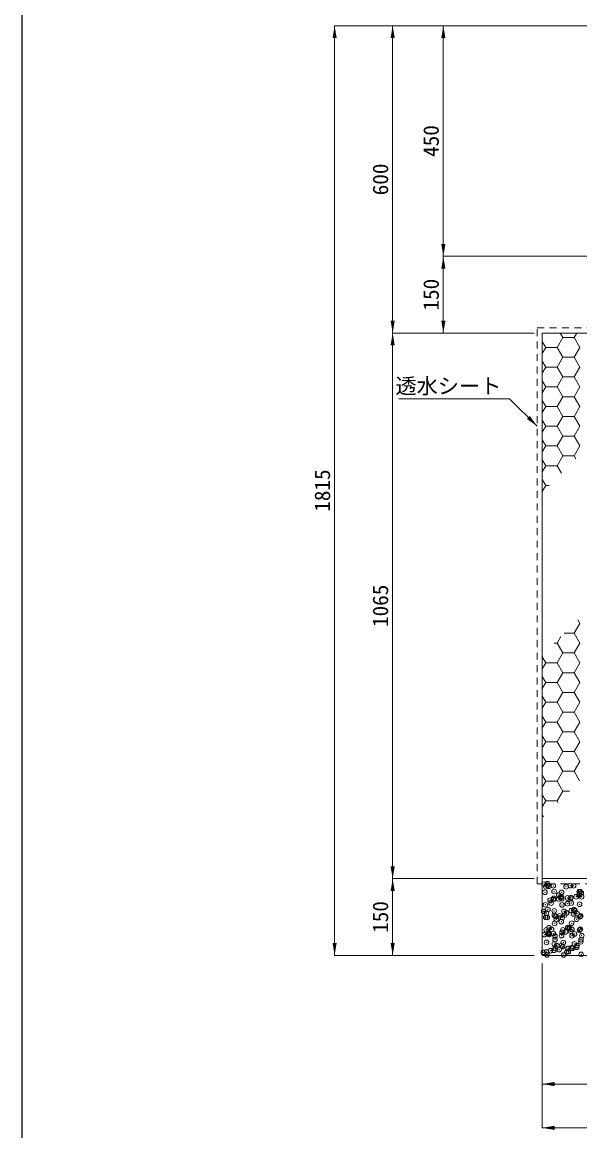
# Model space of a CAD drawing. Units: millimetres at full size. Extents: x 40781 to 122968, y -21714 to -2620.
# Drawn here: x 96590 to 97679, y -18313 to -16149 of the extents above; entities that cross this region are included whole.
import ezdxf
from ezdxf.enums import TextEntityAlignment as Align

# ---------------------------------------------------------------- set-up
doc = ezdxf.new("R2010")
doc.units = ezdxf.units.MM
doc.header["$LTSCALE"] = 18
doc.header["$PDMODE"] = 32
doc.header["$PDSIZE"] = 9
doc.linetypes.add('USER2', pattern=[1.35, 0.75, -0.6])
for name, color, linetype, lineweight in [('ハッチング', 7, 'Continuous', 5), ('寸法線', 7, 'Continuous', 9), ('枠', 5, 'Continuous', 25)]:
    doc.layers.add(name, color=color, linetype=linetype, lineweight=lineweight)
doc.styles.add('ＭＳ ゴシック', font='')
doc.styles.get('ＭＳ ゴシック').set_extended_font_data('MS Gothic')

# ---------------------------------------------------------------- blocks, each defined once
blk = doc.blocks.new('filled_arrow')
at = {"color": 0, "linetype": 'Continuous', "lineweight": -2}
blk.add_solid([(7.5, 1.25), (0, 0), (7.5, -1.25)], dxfattribs=at)

msp = doc.modelspace()

# ---------------------------------------------------------------- linework, layer by layer
at = {"layer": 'ハッチング'}
for p, q in [((97605.45, -16756.94), (97606.11, -16755.8)), ((97612.2, -16783.75), (97605.45, -16772.06)), ((97634.42, -16783.75), (97645.54, -16764.5)), ((97645.54, -16764.5), (97640.51, -16755.8)), ((97645.54, -16764.5), (97667.76, -16764.5)), ((97667.76, -16764.5), (97672.79, -16755.8)), ((97678.87, -16783.75), (97667.76, -16764.5)), ((97605.45, -16795.43), (97612.2, -16783.75)), ((97612.2, -16783.75), (97634.43, -16783.75)), ((97645.54, -16802.99), (97634.42, -16783.75)), ((97667.76, -16802.99), (97678.87, -16783.75)), ((97612.2, -16822.24), (97605.45, -16810.55)), ((97634.42, -16822.24), (97645.54, -16802.99)), ((97645.54, -16802.99), (97667.76, -16802.99)), ((97678.87, -16822.24), (97667.76, -16802.99)), ((97605.45, -16833.93), (97612.2, -16822.24)), ((97612.2, -16822.24), (97634.43, -16822.24)), ((97645.54, -16841.49), (97634.42, -16822.24)), ((97667.76, -16841.49), (97678.87, -16822.24)), ((97612.2, -16860.74), (97605.45, -16849.05)), ((97605.45, -16872.42), (97612.2, -16860.73)), ((97612.2, -16860.74), (97634.43, -16860.74)), ((97634.42, -16860.73), (97645.54, -16841.49)), ((97645.54, -16879.98), (97634.42, -16860.74)), ((97645.54, -16841.49), (97667.76, -16841.49)), ((97678.87, -16860.74), (97667.76, -16841.49)), ((97667.76, -16879.98), (97678.87, -16860.73)), ((97634.42, -16899.23), (97645.54, -16879.98)), ((97645.54, -16879.98), (97667.76, -16879.98)), ((97678.87, -16899.23), (97667.76, -16879.98)), ((97612.2, -16899.23), (97605.45, -16887.54)), ((97605.45, -16910.92), (97612.2, -16899.23)), ((97612.2, -16899.23), (97634.43, -16899.23)), ((97645.54, -16918.48), (97634.42, -16899.23)), ((97667.76, -16918.48), (97678.87, -16899.23)), ((97612.2, -16937.73), (97605.45, -16926.04)), ((97634.42, -16937.72), (97645.54, -16918.48)), ((97645.54, -16918.48), (97667.76, -16918.48)), ((97678.87, -16937.73), (97667.76, -16918.48)), ((97605.45, -16949.41), (97612.2, -16937.72)), ((97612.2, -16937.72), (97634.43, -16937.72)), ((97645.54, -16956.97), (97634.42, -16937.73)), ((97667.76, -16956.97), (97678.87, -16937.72)), ((97612.2, -16976.22), (97605.45, -16964.53)), ((97634.42, -16976.22), (97645.54, -16956.97)), ((97645.54, -16956.97), (97667.76, -16956.97)), ((97678.87, -16976.22), (97667.76, -16956.97)), ((97605.45, -16987.91), (97612.2, -16976.22)), ((97612.2, -16976.22), (97634.43, -16976.22)), ((97645.54, -16995.47), (97634.42, -16976.22)), ((97667.76, -16995.47), (97678.87, -16976.22)), ((97612.2, -17014.71), (97605.45, -17003.03)), ((97634.42, -17014.71), (97645.54, -16995.47)), ((97645.54, -16995.47), (97667.76, -16995.47)), ((97670.97, -17001.02), (97667.76, -16995.47)), ((97605.45, -17026.4), (97612.2, -17014.71)), ((97612.2, -17014.71), (97634.43, -17014.71)), ((97642.79, -17029.2), (97634.42, -17014.71)), ((97612.2, -17053.21), (97605.45, -17041.52)), ((97605.45, -17064.9), (97612.2, -17053.21)), ((97612.2, -17053.21), (97618.79, -17053.21)), ((97678.87, -17322.67), (97674.72, -17315.47)), ((97667.76, -17341.92), (97678.87, -17322.67)), ((97634.42, -17361.17), (97641.8, -17348.39)), ((97648.27, -17341.92), (97667.76, -17341.92)), ((97678.87, -17361.17), (97667.76, -17341.92)), ((97629.03, -17361.17), (97634.43, -17361.17)), ((97645.54, -17380.42), (97634.42, -17361.17)), ((97634.42, -17399.66), (97645.54, -17380.42)), ((97645.54, -17380.42), (97667.76, -17380.42)), ((97667.76, -17380.42), (97678.87, -17361.17)), ((97678.87, -17399.66), (97667.76, -17380.42)), ((97612.2, -17399.66), (97605.45, -17387.98)), ((97605.45, -17411.35), (97612.2, -17399.66)), ((97612.2, -17399.66), (97634.43, -17399.66)), ((97645.54, -17418.91), (97634.42, -17399.66)), ((97667.76, -17418.91), (97678.87, -17399.66)), ((97634.42, -17438.16), (97645.54, -17418.91)), ((97645.54, -17418.91), (97667.76, -17418.91)), ((97678.87, -17438.16), (97667.76, -17418.91)), ((97612.2, -17438.16), (97605.45, -17426.47)), ((97605.45, -17449.84), (97612.2, -17438.16)), ((97612.2, -17438.16), (97634.43, -17438.16)), ((97645.54, -17457.41), (97634.42, -17438.16)), ((97667.76, -17457.4), (97678.87, -17438.16)), ((97612.2, -17476.65), (97605.45, -17464.97)), ((97634.42, -17476.65), (97645.54, -17457.4)), ((97645.54, -17457.4), (97667.76, -17457.4)), ((97678.87, -17476.65), (97667.76, -17457.41)), ((97605.45, -17488.34), (97612.2, -17476.65)), ((97612.2, -17476.65), (97634.43, -17476.65)), ((97645.54, -17495.9), (97634.42, -17476.65)), ((97667.76, -17495.9), (97678.87, -17476.65)), ((97612.2, -17515.15), (97605.45, -17503.46)), ((97634.42, -17515.15), (97645.54, -17495.9)), ((97645.54, -17495.9), (97667.76, -17495.9)), ((97678.87, -17515.15), (97667.76, -17495.9)), ((97605.45, -17526.83), (97612.2, -17515.15)), ((97612.2, -17515.15), (97634.43, -17515.15)), ((97645.54, -17534.39), (97634.42, -17515.15)), ((97667.76, -17534.39), (97678.87, -17515.15)), ((97612.2, -17553.64), (97605.45, -17541.96)), ((97605.45, -17565.33), (97612.2, -17553.64)), ((97612.2, -17553.64), (97634.43, -17553.64)), ((97634.42, -17553.64), (97645.54, -17534.39)), ((97645.54, -17572.89), (97634.42, -17553.64)), ((97645.54, -17534.39), (97667.76, -17534.39)), ((97678.87, -17553.64), (97667.76, -17534.39)), ((97667.76, -17572.89), (97678.87, -17553.64)), ((97634.42, -17592.14), (97645.54, -17572.89)), ((97645.54, -17572.89), (97667.76, -17572.89)), ((97678.87, -17592.14), (97667.76, -17572.89)), ((97612.2, -17592.14), (97605.45, -17580.45)), ((97605.45, -17603.82), (97612.2, -17592.14)), ((97612.2, -17592.14), (97634.43, -17592.14)), ((97645.54, -17611.38), (97634.42, -17592.14)), ((97667.76, -17611.38), (97678.87, -17592.14)), ((97612.2, -17630.63), (97605.45, -17618.95)), ((97634.42, -17630.63), (97645.54, -17611.38)), ((97645.54, -17611.38), (97667.76, -17611.38)), ((97678.47, -17629.93), (97667.76, -17611.38)), ((97605.45, -17642.32), (97612.2, -17630.63)), ((97612.2, -17630.63), (97634.43, -17630.63)), ((97645.54, -17649.88), (97634.42, -17630.63)), ((97612.2, -17669.13), (97605.45, -17657.44)), ((97634.42, -17669.13), (97645.54, -17649.88)), ((97645.54, -17649.88), (97658.51, -17649.88)), ((97605.45, -17680.81), (97612.2, -17669.13)), ((97612.2, -17669.13), (97634.43, -17669.13)), ((97636.2, -17672.2), (97634.42, -17669.13)), ((97608.02, -17700.38), (97605.45, -17695.94))]:
    msp.add_line(p, q, dxfattribs=at)
at = {"layer": 'ハッチング', "linetype": 'USER2', "lineweight": 9}
msp.add_lwpolyline([(98365.45, -16745.8), (98675.45, -16745.8), (98675.45, -17830.8), (97595.45, -17830.8), (97595.45, -16745.8), (97905.45, -16745.8)], dxfattribs=at)
at = {"layer": 'ハッチング', "lineweight": 20}
msp.add_lwpolyline([(97905.45, -16755.8), (97605.45, -16755.8), (97605.45, -17820.8), (98665.45, -17820.8), (98665.45, -16755.8), (98365.45, -16755.8)], dxfattribs=at)
msp.add_lwpolyline([(97605.45, -17970.8), (98665.45, -17970.8), (98665.45, -17820.8), (97605.45, -17820.8)], close=True, dxfattribs=at)
at = {"layer": 'ハッチング'}
for p in [(97608.99, -17831.78), (97612.38, -17836.91), (97615.25, -17833.88), (97615.6, -17830.91), (97617.59, -17836.03), (97627.12, -17835.02), (97651.93, -17836.84), (97660.37, -17834.6), (97666.81, -17835.01), (97610.75, -17847.59), (97627.92, -17859.49), (97628.64, -17846.15), (97637.55, -17852.95), (97637.64, -17860.89), (97641.28, -17857.74), (97642.9, -17856.36), (97643.24, -17847.74), (97643.62, -17859.88), (97654.89, -17858.62), (97661.17, -17859.07), (97661.5, -17857.75), (97671.82, -17856.39), (97677.1, -17852.88), (97677.54, -17846.51), (97679.45, -17846.59), (97681.8, -17848.74), (97682.45, -17856.29), (97611.55, -17872.06), (97616.49, -17881.15), (97620.7, -17863.12), (97622.63, -17868.72), (97627.31, -17862.25), (97644.04, -17872.21), (97654.67, -17870.01), (97662.18, -17868.64), (97667.31, -17881.59), (97678.34, -17870.98), (97608.25, -17884.82), (97612.35, -17896.53), (97613.61, -17888.23), (97615.16, -17896.73), (97628.72, -17883.96), (97629.13, -17892.74), (97631.47, -17894.88), (97632.41, -17894.46), (97632.89, -17900.52), (97639.02, -17893.59), (97642.52, -17905), (97644.84, -17896.68), (97647.8, -17884.75), (97649.35, -17892.23), (97653.16, -17888.16), (97661.97, -17883.54), (97666.6, -17889.96), (97669.65, -17883.73), (97672.44, -17900.45), (97673.21, -17889.09), (97679.14, -17895.45), (97680.7, -17893.86), (97613.15, -17921), (97618.51, -17916.63), (97623.87, -17920.04), (97629.52, -17908.44), (97644.12, -17925.8), (97645.64, -17921.15), (97650.73, -17924.93), (97655.16, -17916.59), (97657.5, -17918.73), (97658.06, -17916.55), (97661.06, -17923.57), (97662.77, -17908.01), (97663.42, -17919.97), (97678.31, -17921.3), (97679.94, -17919.92), (97609.94, -17930.3), (97613.95, -17945.47), (97616.55, -17929.43), (97616.98, -17927.73), (97619.32, -17929.88), (97626.87, -17928.07), (97628.77, -17948.43), (97630.32, -17932.91), (97630.37, -17940), (97643.15, -17932.32), (97646.44, -17945.63), (97663.57, -17932.48), (97668.32, -17948.36), (97668.55, -17928.86), (97680.74, -17944.39), (97681.19, -17940.44), (97682.7, -17932.25), (97607.17, -17964.88), (97613.85, -17964.19), (97614.75, -17969.94), (97621.65, -17961.64), (97628.26, -17960.77), (97631.12, -17957.38), (97634.12, -17951.84), (97638.58, -17959.41), (97643.01, -17951.59), (97645.35, -17953.73), (97653.4, -17964.12), (97655.83, -17957.14), (97656.4, -17963.86), (97662.44, -17956.27), (97664.37, -17956.95), (97672.77, -17954.91), (97673.67, -17951.77), (97681.54, -17968.86), (97647.24, -17970.1)]:
    msp.add_point(p, dxfattribs=at)
at = {"layer": '寸法線'}
for p, q in [((97199.84, -17970.8), (97199.84, -16155.8)), ((97841.95, -16155.8), (97199.84, -16155.8)), ((97313.26, -16155.8), (97313.26, -16755.8)), ((97841.95, -16155.8), (97313.26, -16155.8)), ((97412.23, -16155.8), (97412.23, -16605.8)), ((97841.95, -16155.8), (97412.23, -16155.8)), ((97841.95, -16605.8), (97412.23, -16605.8)), ((97412.23, -16605.8), (97412.23, -16755.8)), ((97841.95, -16605.8), (97412.23, -16605.8)), ((97589.45, -16755.8), (97313.26, -16755.8)), ((97313.26, -16755.8), (97313.26, -17820.8)), ((97589.45, -16755.8), (97313.26, -16755.8)), ((97589.45, -16755.8), (97412.23, -16755.8)), ((97589.45, -17820.8), (97313.26, -17820.8)), ((97313.26, -17820.8), (97313.26, -17970.8)), ((97589.45, -17820.8), (97313.26, -17820.8)), ((97589.45, -17970.8), (97199.84, -17970.8)), ((97589.45, -17970.8), (97313.26, -17970.8)), ((97605.45, -17986.8), (97605.45, -18221.98)), ((97605.45, -17986.8), (97605.45, -18307.53)), ((97605.45, -18221.98), (97905.45, -18221.98)), ((97605.45, -18307.53), (98665.45, -18307.53))]:
    msp.add_line(p, q, dxfattribs=at)
msp.add_lwpolyline([(97595.45, -16937.64), (97541.7, -16883.88), (97325.57, -16883.88)], dxfattribs=at)
at = {"layer": '枠'}
msp.add_line((96589.54, -19878.67), (96589.54, -15398.67), dxfattribs=at)

# ---------------------------------------------------------------- block references
at = {"layer": '寸法線', "xscale": 3.2, "yscale": 3.2}
for p, rotation in [((97199.84, -16155.8), 270), ((97313.26, -16155.8), 270), ((97412.23, -16155.8), 270), ((97412.23, -16605.8), 90), ((97412.23, -16605.8), 270), ((97313.26, -16755.8), 90), ((97412.23, -16755.8), 90), ((97313.26, -16755.8), 270), ((97595.45, -16937.64), 135), ((97313.26, -17820.8), 90), ((97313.26, -17820.8), 270), ((97199.84, -17970.8), 90), ((97313.26, -17970.8), 90)]:
    msp.add_blockref('filled_arrow', p, dxfattribs=dict(at, rotation=rotation))
for p in [(97605.45, -18221.98), (97605.45, -18307.53)]:
    msp.add_blockref('filled_arrow', p, dxfattribs=at)

# ---------------------------------------------------------------- texts
at = {"layer": '寸法線', "style": 'ＭＳ ゴシック'}
for s, p in [('450', (97388.23, -16380.8)), ('600', (97289.26, -16455.8)), ('150', (97388.23, -16680.8)), ('1815', (97175.84, -17063.3)), ('1065', (97289.26, -17288.3)), ('150', (97289.26, -17895.8))]:
    msp.add_text(s, height=30.38, rotation=90, dxfattribs=at).set_placement(p, align=Align.MIDDLE_CENTER)
msp.add_text('透水シート', height=30.38, dxfattribs=at).set_placement((97525.7, -16843.86), align=Align.TOP_RIGHT)

doc.saveas('drawing.dxf')
